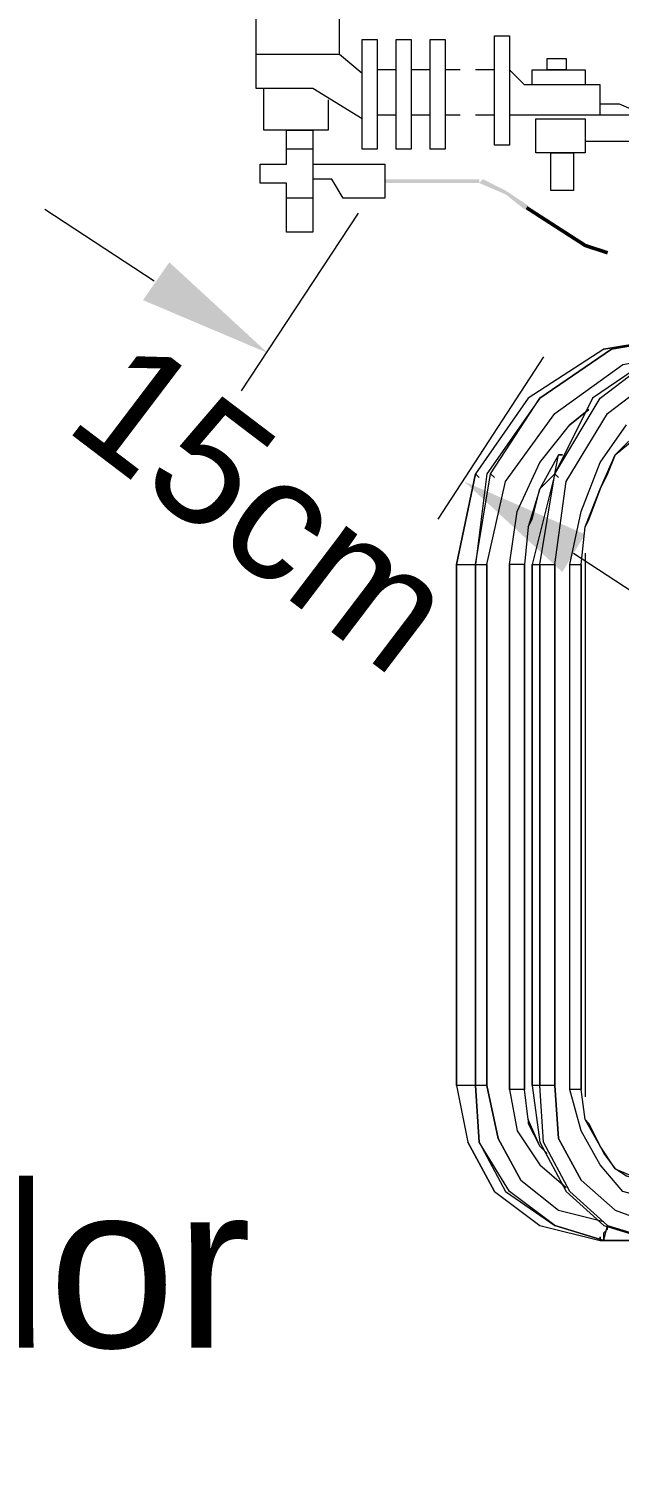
# Model space of a CAD drawing. Header units: millimetres. Extents: x 3949 to 6216, y -1987 to -943.
# Drawn here: x 5037.41 to 5045.04, y -1503.15 to -1484.41 of the extents above; entities that cross this region are included whole.
import ezdxf

# ---------------------------------------------------------------- set-up
doc = ezdxf.new("R2010")
doc.units = ezdxf.units.MM
doc.layers.add('PADRÃO DE ENTRADA', color=7, linetype='Continuous', lineweight=0)
doc.styles.add('ARIAL', font='arial.ttf')

msp = doc.modelspace()

# ---------------------------------------------------------------- linework, layer by layer
at = {"layer": 'PADRÃO DE ENTRADA', "lineweight": 5}
for points in [[(5041.716, -1485.575), (5041.081, -1485.185), (5040.349, -1485.185), (5040.349, -1483.769)], [(5041.716, -1484.989), (5041.423, -1484.745), (5041.423, -1483.769)], [(5041.423, -1484.745), (5040.349, -1484.745)], [(5042.156, -1484.941), (5041.911, -1484.941)], [(5042.595, -1484.941), (5042.351, -1484.941)], [(5042.985, -1484.941), (5042.79, -1484.941)], [(5043.425, -1484.941), (5043.181, -1484.941)], [(5044.792, -1485.526), (5044.792, -1485.136), (5043.815, -1485.136), (5043.62, -1484.941)], [(5041.277, -1485.331), (5041.277, -1485.722), (5040.447, -1485.722), (5040.447, -1485.185)], [(5044.792, -1485.38), (5045.036, -1485.38), (5045.378, -1485.526), (5043.62, -1485.526)], [(5042.156, -1485.526), (5041.911, -1485.526)], [(5042.595, -1485.526), (5042.351, -1485.526)], [(5042.985, -1485.526), (5042.79, -1485.526)], [(5043.425, -1485.526), (5043.181, -1485.526)], [(5041.081, -1485.966), (5040.74, -1485.966)], [(5046.159, -1485.868), (5044.597, -1485.868)], [(5041.081, -1486.161), (5042.009, -1486.161), (5042.009, -1486.356), (5042.009, -1486.601), (5041.472, -1486.601), (5041.326, -1486.356), (5041.081, -1486.356)], [(5041.081, -1486.601), (5040.74, -1486.601)], [(5039.031, -1487.675), (5037.615, -1486.747)], [(5041.667, -1486.796), (5040.154, -1489.09)], [(5046.012, -1488.358), (5044.841, -1488.553), (5046.012, -1488.358), (5044.841, -1488.553), (5046.012, -1488.358), (5044.841, -1488.553), (5046.012, -1488.358), (5044.841, -1488.553), (5043.864, -1489.188), (5043.181, -1490.164), (5043.23, -1490.213)], [(5044.206, -1498.073), (5044.206, -1491.336), (5044.352, -1490.262), (5044.889, -1489.383), (5045.719, -1488.749), (5046.696, -1488.553), (5046.696, -1488.505), (5046.696, -1488.456), (5046.598, -1488.407), (5046.598, -1488.358), (5046.891, -1488.358), (5046.891, -1488.505), (5046.891, -1488.456), (5046.891, -1488.407), (5046.891, -1488.358), (5046.745, -1488.358), (5046.696, -1488.358), (5046.598, -1488.358)], [(5046.061, -1488.358), (5044.938, -1488.553), (5046.061, -1488.358)], [(5044.938, -1488.553), (5044.011, -1489.188), (5044.938, -1488.553)], [(5044.06, -1488.651), (5042.693, -1490.75)], [(5043.181, -1490.164), (5042.937, -1491.336), (5043.181, -1490.164), (5042.937, -1491.336), (5042.937, -1498.073), (5042.937, -1496.413), (5042.937, -1494.705), (5042.937, -1493.045), (5042.937, -1491.336), (5042.985, -1491.336), (5043.034, -1491.336), (5043.181, -1491.336), (5043.181, -1493.045), (5043.181, -1494.705), (5043.181, -1496.413), (5043.181, -1494.705), (5043.181, -1493.045), (5043.181, -1491.336), (5043.23, -1491.336), (5043.327, -1491.336), (5043.571, -1490.262), (5044.206, -1489.383), (5045.085, -1488.749), (5045.378, -1488.7)], [(5045.329, -1489.579), (5044.987, -1489.92), (5045.28, -1489.676), (5045.329, -1489.579), (5045.329, -1489.53), (5045.329, -1489.481), (5045.329, -1489.432), (5045.378, -1489.383), (5045.426, -1489.334), (5045.426, -1489.286), (5045.475, -1489.237), (5045.524, -1489.188), (5045.622, -1489.139)], [(5043.376, -1490.164), (5044.011, -1489.188), (5043.327, -1490.164), (5043.181, -1491.336), (5043.376, -1490.164), (5043.425, -1490.213)], [(5043.864, -1490.848), (5043.913, -1490.75), (5044.011, -1490.36), (5044.206, -1490.164), (5044.255, -1489.92), (5044.304, -1489.92), (5044.255, -1489.92), (5044.011, -1490.36), (5043.864, -1490.848), (5043.815, -1491.336), (5043.815, -1498.122), (5043.815, -1496.413), (5043.815, -1494.705), (5043.815, -1493.045), (5043.815, -1491.336), (5043.767, -1491.336), (5043.718, -1491.336), (5043.62, -1491.336), (5043.62, -1493.045), (5043.62, -1494.705), (5043.62, -1496.413), (5043.62, -1498.122), (5043.62, -1491.336), (5043.718, -1490.653), (5044.011, -1490.018), (5044.401, -1489.53), (5044.645, -1489.334), (5044.401, -1489.53)], [(5045.329, -1499.294), (5045.134, -1499.245), (5044.987, -1499.147), (5045.329, -1499.294), (5045.329, -1499.343), (5045.329, -1499.392), (5045.378, -1499.44), (5045.378, -1499.489), (5045.426, -1499.538), (5045.475, -1499.538), (5045.524, -1499.587), (5045.622, -1499.587), (5045.085, -1499.44), (5044.792, -1499.099), (5044.548, -1498.659), (5044.401, -1498.122), (5044.401, -1491.336), (5044.548, -1490.653), (5044.792, -1490.018), (5045.134, -1489.53)], [(5044.597, -1498.513), (5044.645, -1498.562), (5044.792, -1498.854), (5044.841, -1498.952), (5044.987, -1499.147), (5044.792, -1498.854), (5044.597, -1498.513), (5044.548, -1498.122), (5044.45, -1498.122), (5044.401, -1498.122), (5044.401, -1496.413), (5044.401, -1494.705), (5044.401, -1493.045), (5044.401, -1491.336), (5044.45, -1491.336), (5044.548, -1491.336), (5044.597, -1490.848), (5044.792, -1490.36), (5044.987, -1489.92), (5044.889, -1490.164), (5044.792, -1490.36), (5044.645, -1490.75), (5044.597, -1490.848)], [(5044.206, -1490.164), (5044.255, -1490.213)], [(5044.45, -1491.19), (5045.866, -1492.117)], [(5044.597, -1491.19), (5044.597, -1498.22)], [(5043.327, -1498.073), (5043.327, -1496.413), (5043.327, -1494.705), (5043.327, -1493.045), (5043.327, -1491.336), (5043.327, -1498.073), (5043.23, -1498.073), (5043.181, -1498.073), (5043.034, -1498.073), (5042.985, -1498.073), (5042.937, -1498.073), (5043.083, -1498.806), (5043.425, -1499.44), (5043.083, -1498.806), (5043.425, -1499.44), (5044.011, -1499.88), (5044.792, -1500.075), (5044.841, -1500.075), (5044.889, -1499.88), (5045.524, -1500.075)], [(5043.181, -1491.336), (5043.181, -1491.336)], [(5043.718, -1491.336), (5043.718, -1491.336)], [(5044.011, -1491.336), (5044.011, -1498.073), (5044.011, -1496.413), (5044.011, -1494.705), (5044.011, -1493.045), (5044.011, -1491.336), (5044.06, -1491.336), (5044.108, -1491.336), (5044.206, -1491.336), (5044.206, -1493.045), (5044.206, -1494.705), (5044.206, -1496.413), (5044.206, -1498.073), (5044.108, -1498.073), (5044.06, -1498.073), (5044.011, -1498.073), (5043.913, -1498.073), (5044.011, -1498.806), (5044.352, -1499.44), (5044.841, -1499.88), (5045.475, -1500.075), (5044.841, -1500.075), (5045.475, -1500.075)], [(5044.011, -1491.336), (5044.011, -1491.336)], [(5044.548, -1491.336), (5044.548, -1491.336)], [(5043.23, -1498.806), (5043.181, -1498.073), (5043.23, -1498.806)], [(5043.181, -1498.073), (5043.181, -1498.073)], [(5043.327, -1498.073), (5043.327, -1498.073)], [(5043.864, -1498.513), (5043.864, -1498.562), (5044.011, -1498.854), (5044.108, -1498.952), (5044.011, -1498.854), (5043.864, -1498.513), (5043.815, -1498.122), (5043.767, -1498.122), (5043.718, -1498.122), (5043.62, -1498.122), (5043.718, -1498.659), (5044.011, -1499.099), (5044.352, -1499.392)], [(5043.718, -1498.122), (5043.718, -1498.122)], [(5044.792, -1500.075), (5044.792, -1500.026), (5044.792, -1500.075), (5044.841, -1500.075), (5044.841, -1500.026), (5044.841, -1499.977), (5044.889, -1499.929), (5044.889, -1499.88), (5044.401, -1499.44), (5044.06, -1498.806), (5044.011, -1498.073)], [(5044.011, -1498.073), (5044.011, -1498.073)], [(5044.548, -1499.294), (5044.255, -1498.757), (5044.206, -1498.073), (5044.255, -1498.757), (5044.548, -1499.294), (5044.987, -1499.684), (5045.524, -1499.88)], [(5044.548, -1498.122), (5044.548, -1498.122)], [(5043.767, -1499.294), (5043.474, -1498.757), (5043.767, -1499.294), (5044.255, -1499.684), (5044.841, -1499.831)], [(5044.206, -1499.88), (5044.841, -1500.075), (5044.206, -1499.88)]]:
    msp.add_lwpolyline(points, dxfattribs=at)
for points in [[(5041.716, -1484.55), (5041.911, -1484.55), (5041.911, -1485.966), (5041.716, -1485.966)], [(5042.156, -1484.55), (5042.351, -1484.55), (5042.351, -1485.966), (5042.156, -1485.966)], [(5042.595, -1484.55), (5042.79, -1484.55), (5042.79, -1485.966), (5042.595, -1485.966)], [(5043.425, -1484.501), (5043.62, -1484.501), (5043.62, -1485.917), (5043.425, -1485.917)], [(5044.352, -1484.941), (5044.108, -1484.941), (5044.108, -1484.794), (5044.352, -1484.794)], [(5044.597, -1485.136), (5043.913, -1485.136), (5043.913, -1484.941), (5044.597, -1484.941)], [(5043.962, -1485.575), (5044.597, -1485.575), (5044.597, -1486.015), (5043.962, -1486.015)], [(5040.74, -1486.405), (5040.398, -1486.405), (5040.398, -1486.161), (5040.74, -1486.161), (5040.74, -1485.722), (5041.081, -1485.722), (5041.081, -1487.04), (5040.74, -1487.04)], [(5044.157, -1486.015), (5044.45, -1486.015), (5044.45, -1486.503), (5044.157, -1486.503)], [(5044.694, -1489.188), (5044.206, -1490.164), (5044.792, -1489.188), (5045.622, -1488.553)], [(5043.913, -1491.336), (5043.913, -1498.073), (5043.913, -1496.413), (5043.913, -1494.705), (5043.913, -1493.045), (5043.913, -1491.336), (5044.011, -1491.336), (5044.206, -1490.164)], [(5043.181, -1498.073), (5043.181, -1496.413), (5043.181, -1498.073), (5043.181, -1491.336)], [(5044.548, -1496.413), (5044.548, -1494.705), (5044.548, -1493.045), (5044.548, -1491.336), (5044.548, -1498.122)], [(5043.474, -1498.757), (5043.327, -1498.073)], [(5043.571, -1499.44), (5044.206, -1499.88), (5043.62, -1499.44), (5043.23, -1498.806)]]:
    msp.add_lwpolyline(points, close=True, dxfattribs=at)
at = {"layer": 'PADRÃO DE ENTRADA', "lineweight": 0, "const_width": 0.0463}
msp.add_lwpolyline([(5043.84, -1486.723), (5044.597, -1487.211), (5044.889, -1487.308)], dxfattribs=at)
at = {"layer": 'PADRÃO DE ENTRADA', "transparency": 33554559}
for points in [[(5043.23, -1486.405), (5043.23, -1486.356), (5042.009, -1486.405)], [(5043.23, -1486.356), (5042.009, -1486.405), (5042.009, -1486.356)], [(5043.571, -1486.552), (5043.278, -1486.356), (5043.23, -1486.405)], [(5043.571, -1486.503), (5043.571, -1486.552), (5043.278, -1486.356)], [(5043.864, -1486.698), (5043.815, -1486.747), (5043.571, -1486.503)], [(5043.815, -1486.747), (5043.571, -1486.503), (5043.571, -1486.552)], [(5039.226, -1487.43), (5038.885, -1487.919), (5040.496, -1488.602)], [(5044.597, -1490.946), (5044.304, -1491.434), (5043.034, -1490.262)]]:
    msp.add_solid(points, dxfattribs=at)

# ---------------------------------------------------------------- texts
at = {"layer": 'PADRÃO DE ENTRADA', "color": 30, "insert": (5038.791, -1488.313), "char_height": 1.574, "width": 18.34775, "attachment_point": 1, "rotation": 322.7837, "style": 'ARIAL'}
msp.add_mtext('15cm', dxfattribs=at)
at = {"layer": 'PADRÃO DE ENTRADA', "color": 30, "insert": (5028.108, -1499.349), "char_height": 2.11077, "width": 5.0219, "attachment_point": 1, "style": 'ARIAL'}
msp.add_mtext('\\pxqc;Transformador \\P3-45KVA', dxfattribs=at)

doc.saveas('drawing.dxf')
